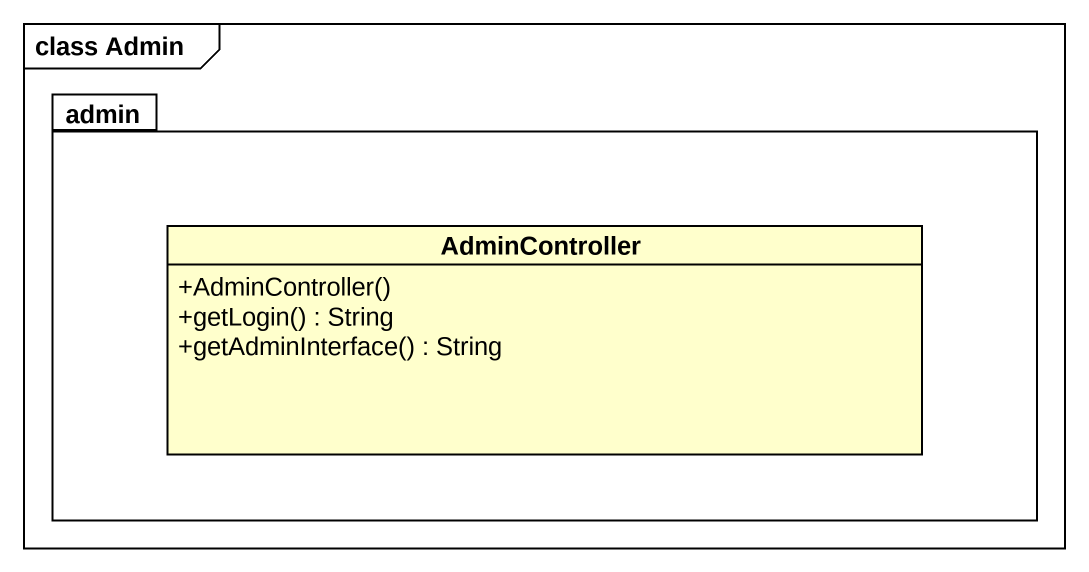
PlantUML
@startuml
mainframe class Admin
hide circle
hide empty members
skinparam classAttributeIconSize 0
package admin {
  class AdminController {
    +AdminController()
    +getLogin() : String
    +getAdminInterface() : String
  }
}
@enduml
